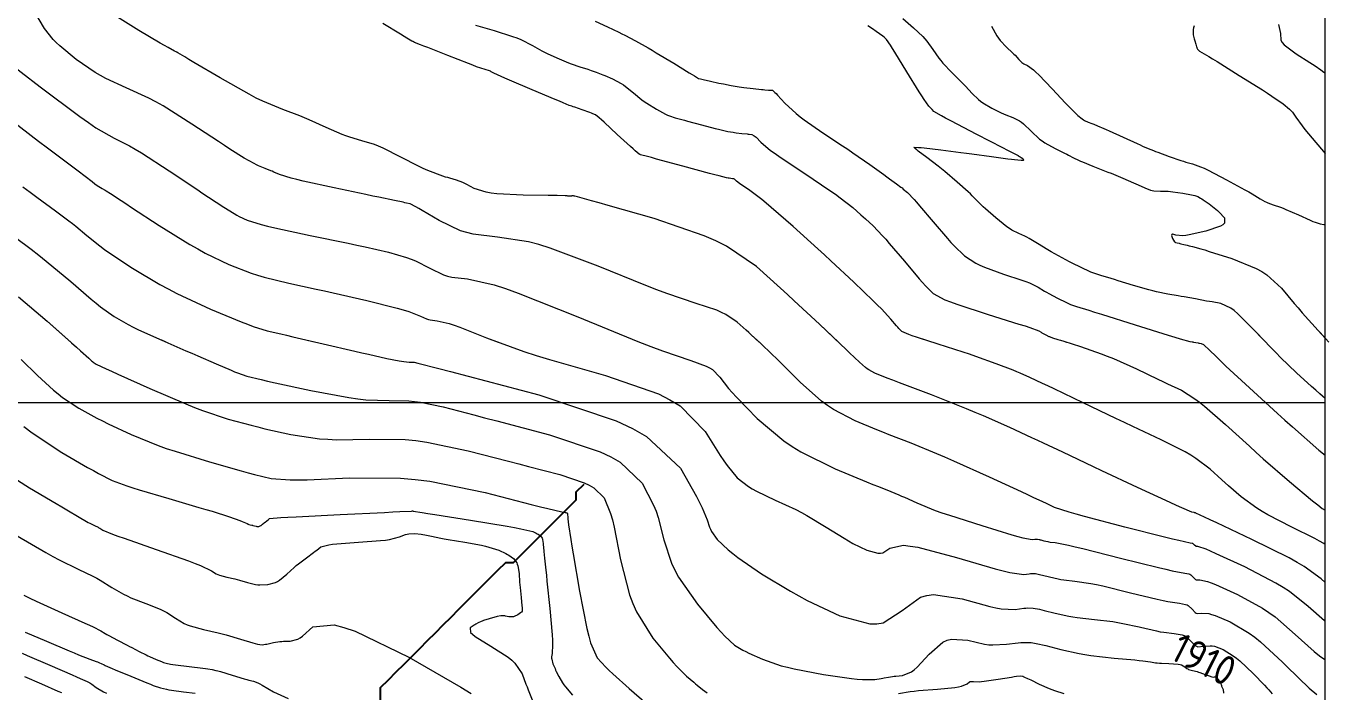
# Model space of a CAD drawing. Header units: millimetres. Extents: x 837475 to 838477, y 1189012 to 1191015.
# Drawn here: x 838310.6 to 838477, y 1189176.9 to 1189261.9 of the extents above; entities that cross this region are included whole.
import ezdxf

# ---------------------------------------------------------------- set-up
doc = ezdxf.new("R2010")
doc.units = ezdxf.units.MM
doc.header["$LTSCALE"] = 0.3
doc.layers.add('COORD', color=253, linetype='Continuous', lineweight=20)
doc.layers.add('DRENAJE', color=5, linetype='Continuous', lineweight=25)
doc.layers.add('COTAS 10', color=7, linetype='Continuous', lineweight=9, true_color=0x6e3e2d)
doc.layers.add('COTAS INT', color=7, linetype='Continuous', lineweight=5, true_color=0x9fa19f)
doc.styles.get("Standard").update_dxf_attribs({"font": 'isocp2.shx', "bigfont": '@extfont2.shx'})

msp = doc.modelspace()

# ---------------------------------------------------------------- linework, layer by layer
at = {"layer": 'COORD'}
msp.add_line((837476.51, 1189213.87), (838476.51, 1189213.87), dxfattribs=at)
msp.add_lwpolyline([(837476.51, 1189013.87), (838476.51, 1189013.87), (838476.51, 1191013.87), (837476.51, 1191013.87)], close=True, dxfattribs=at)
at = {"layer": 'COTAS 10'}
for points in [[(838476.51, 1189195.73), (838476.35, 1189195.85), (838475.81, 1189196.17), (838475.19, 1189196.51), (838472.28, 1189197.95), (838469.21, 1189199.52), (838468.48, 1189199.95), (838467.8, 1189200.36), (838465.79, 1189201.83), (838464.17, 1189203.25), (838463.74, 1189203.63), (838463.31, 1189204.01), (838461.83, 1189205.36), (838460, 1189206.74), (838459.35, 1189207.15), (838458.65, 1189207.56), (838455.59, 1189209.11), (838451.95, 1189210.82), (838450.88, 1189211.33), (838449.78, 1189211.85), (838445.59, 1189213.85), (838441.89, 1189215.62), (838441.1, 1189215.99), (838440.42, 1189216.31), (838438.81, 1189217.07), (838437.58, 1189217.6), (838437.14, 1189217.78), (838436.65, 1189217.98), (838434.51, 1189218.81), (838431.89, 1189219.76), (838431.1, 1189220.03), (838430.28, 1189220.31), (838427.09, 1189221.33), (838424.33, 1189222.21), (838423.78, 1189222.4), (838423.32, 1189222.56), (838422.44, 1189222.95), (838422.07, 1189223.33), (838421.92, 1189223.48), (838421.77, 1189223.67), (838421.05, 1189224.51), (838419.83, 1189225.84), (838419.35, 1189226.32), (838418.8, 1189226.86), (838416.33, 1189229.22), (838413.39, 1189231.95), (838412.55, 1189232.72), (838411.7, 1189233.49), (838408.56, 1189236.33), (838405.75, 1189238.78), (838405.12, 1189239.31), (838404.55, 1189239.78), (838403.02, 1189240.93), (838402.08, 1189241.56), (838401.88, 1189241.7), (838401.71, 1189241.82), (838401.33, 1189242.14), (838401.15, 1189242.32), (838401.11, 1189242.36), (838401.08, 1189242.39), (838400.99, 1189242.44), (838400.89, 1189242.45), (838400.85, 1189242.45), (838400.81, 1189242.45), (838400.61, 1189242.48), (838400.38, 1189242.5), (838400.32, 1189242.51), (838400.27, 1189242.52), (838400.07, 1189242.55), (838399.11, 1189242.8), (838398.56, 1189242.95), (838397.9, 1189243.12), (838394.49, 1189244.05), (838391.11, 1189244.96), (838390.46, 1189245.14), (838389.94, 1189245.28), (838389.08, 1189245.51), (838389.02, 1189245.53), (838389, 1189245.54), (838388.97, 1189245.55), (838388.88, 1189245.6), (838388.39, 1189246.02), (838388.12, 1189246.27), (838387.79, 1189246.57), (838386.1, 1189248.11), (838384.41, 1189249.66), (838384.08, 1189249.96), (838383.8, 1189250.2), (838383.3, 1189250.62), (838382.96, 1189250.75), (838382.8, 1189250.81), (838382.6, 1189250.88), (838381.63, 1189251.23), (838380.66, 1189251.57), (838380.46, 1189251.64), (838380.3, 1189251.7), (838379.97, 1189251.81), (838379.17, 1189252.14), (838378.71, 1189252.33), (838378.15, 1189252.57), (838375.25, 1189253.79), (838372.33, 1189255.04), (838371.75, 1189255.3), (838371.27, 1189255.51), (838370.35, 1189255.94), (838370.01, 1189256.11), (838369.89, 1189256.16), (838369.77, 1189256.2), (838369.23, 1189256.37), (838368.14, 1189256.75), (838367.66, 1189256.93), (838367.1, 1189257.14), (838364.45, 1189258.17), (838361.89, 1189259.18), (838361.38, 1189259.38), (838360.97, 1189259.55), (838360.22, 1189259.85), (838360.06, 1189259.93), (838360.02, 1189259.95), (838359.98, 1189259.96), (838359.86, 1189260.02), (838359.22, 1189260.4), (838358.86, 1189260.62), (838358.42, 1189260.89), (838356.15, 1189262.26)], [(838433.92, 1189261.94), (838434.59, 1189260.68), (838434.79, 1189260.38), (838435, 1189260.09), (838435.81, 1189259.22), (838436.57, 1189258.53), (838436.75, 1189258.36), (838436.91, 1189258.2), (838437.38, 1189257.68), (838437.78, 1189257.28), (838437.89, 1189257.19), (838438.02, 1189257.1), (838438.48, 1189256.88), (838439.26, 1189256.33), (838439.58, 1189256.04), (838439.95, 1189255.69), (838441.65, 1189253.94), (838443.36, 1189252.11), (838443.74, 1189251.72), (838444.07, 1189251.37), (838444.93, 1189250.53), (838445.48, 1189250.08), (838445.63, 1189249.98), (838445.77, 1189249.89), (838446.26, 1189249.66), (838446.72, 1189249.49), (838446.85, 1189249.44), (838446.98, 1189249.39), (838447.44, 1189249.21), (838448.23, 1189248.87), (838448.56, 1189248.73), (838448.94, 1189248.55), (838450.73, 1189247.73), (838452.5, 1189246.92), (838452.87, 1189246.75), (838453.19, 1189246.61), (838453.92, 1189246.29), (838454.58, 1189246.04), (838454.85, 1189245.94), (838455.16, 1189245.82), (838456.6, 1189245.29), (838458.08, 1189244.78), (838458.42, 1189244.67), (838458.73, 1189244.57), (838459.56, 1189244.36), (838460.61, 1189243.98), (838461.05, 1189243.78), (838461.56, 1189243.54), (838463.92, 1189242.31), (838466.27, 1189241.03), (838466.77, 1189240.75), (838467.2, 1189240.51), (838468.22, 1189239.89), (838468.83, 1189239.52), (838469.01, 1189239.44), (838469.19, 1189239.36), (838469.89, 1189239.12), (838470.82, 1189238.81), (838471.15, 1189238.68), (838471.51, 1189238.52), (838473.1, 1189237.82), (838474.62, 1189237.14), (838474.94, 1189237), (838475.22, 1189236.89), (838475.9, 1189236.68), (838476.33, 1189236.6), (838476.46, 1189236.56), (838476.51, 1189236.54)], [(838310.16, 1189241.42), (838311.11, 1189240.72), (838311.97, 1189240.08), (838314.35, 1189238.33), (838316.06, 1189237.06), (838316.5, 1189236.71), (838316.93, 1189236.38), (838318.33, 1189235.2), (838320.02, 1189233.86), (838320.62, 1189233.42), (838321.28, 1189232.95), (838324.16, 1189231.03), (838327.68, 1189228.94), (838328.74, 1189228.37), (838329.84, 1189227.81), (838334.16, 1189225.81), (838338.05, 1189224.19), (838338.88, 1189223.86), (838339.61, 1189223.58), (838341.37, 1189223.02), (838343.12, 1189222.63), (838343.84, 1189222.46), (838344.68, 1189222.27), (838348.54, 1189221.37), (838352.56, 1189220.43), (838353.48, 1189220.22), (838354.32, 1189220.03), (838356.68, 1189219.5), (838358.22, 1189219.2), (838358.55, 1189219.14), (838358.83, 1189219.1), (838359.5, 1189219.04), (838359.91, 1189219.03), (838360.03, 1189219.02), (838360.16, 1189219.01), (838360.63, 1189218.91), (838363.3, 1189218.21), (838364.81, 1189217.81), (838376.1, 1189214.84), (838385.94, 1189211.54), (838388.03, 1189210.55), (838389.85, 1189209.51), (838394.16, 1189205.47), (838396.21, 1189201.85), (838396.62, 1189201.09), (838396.96, 1189200.43), (838397.57, 1189198.88), (838397.86, 1189197.97), (838397.99, 1189197.7), (838398.15, 1189197.42), (838398.88, 1189196.38), (838400.28, 1189195.04), (838400.85, 1189194.59), (838401.5, 1189194.1), (838404.52, 1189192.01), (838408.21, 1189189.77), (838409.28, 1189189.18), (838410.37, 1189188.61), (838414.52, 1189186.64), (838418.35, 1189185.61), (838419.25, 1189185.62), (838420.08, 1189185.75), (838422.47, 1189187.33), (838424.83, 1189189.02), (838425.63, 1189189.24), (838426.49, 1189189.34), (838430.16, 1189188.8), (838433.67, 1189187.83), (838434.45, 1189187.66), (838435.14, 1189187.54), (838436.92, 1189187.46), (838438.01, 1189187.6), (838438.27, 1189187.63), (838438.52, 1189187.64), (838439.24, 1189187.62), (838440.03, 1189187.47), (838440.32, 1189187.41), (838440.63, 1189187.33), (838442.02, 1189186.97), (838443.76, 1189186.58), (838444.29, 1189186.49), (838444.85, 1189186.41), (838447.06, 1189186.16), (838449.4, 1189185.89), (838450.04, 1189185.78), (838450.67, 1189185.67), (838452.78, 1189185.21), (838452.93, 1189185.17), (838454.96, 1189184.7), (838455.44, 1189184.61), (838455.89, 1189184.53), (838457.24, 1189184.39), (838458.26, 1189184.21), (838458.5, 1189184.11), (838458.71, 1189183.99), (838459.35, 1189183.38), (838459.91, 1189182.83), (838460.08, 1189182.74), (838460.26, 1189182.69), (838460.98, 1189182.74), (838461.83, 1189182.82), (838462.09, 1189182.79), (838462.37, 1189182.74), (838463.47, 1189182.34), (838464.78, 1189181.53), (838465.19, 1189181.22), (838465.62, 1189180.87), (838467.31, 1189179.29), (838468.79, 1189177.77), (838469.08, 1189177.46), (838469.32, 1189177.2), (838469.75, 1189176.66)], [(838344.68, 1189222.27), (838347.59, 1189221.59)], [(838426.27, 1189221.59), (838424.33, 1189222.21)], [(838307.37, 1189205.3), (838311.02, 1189202.97), (838314.41, 1189200.98), (838315.15, 1189200.55), (838315.79, 1189200.17), (838317.38, 1189199.22), (838318.29, 1189198.69), (838318.51, 1189198.56), (838318.71, 1189198.46), (838319.31, 1189198.16), (838319.78, 1189197.94), (838319.9, 1189197.88), (838320.02, 1189197.81), (838320.38, 1189197.59), (838321.63, 1189197.07), (838322.3, 1189196.82), (838323.11, 1189196.53), (838327.21, 1189195.1), (838331.34, 1189193.64), (838332.17, 1189193.33), (838332.86, 1189193.05), (838334.25, 1189192.38), (838334.86, 1189192), (838335.07, 1189191.91), (838335.29, 1189191.82), (838336.23, 1189191.57), (838337.27, 1189191.34), (838337.56, 1189191.27), (838337.85, 1189191.19), (838338.88, 1189190.88), (838339.9, 1189190.64), (838340.18, 1189190.6), (838340.46, 1189190.58), (838341.46, 1189190.62), (838342.44, 1189190.9), (838342.71, 1189191.03), (838342.97, 1189191.19), (838343.9, 1189191.94), (838344.83, 1189192.82), (838345.1, 1189193.05), (838345.37, 1189193.28), (838346.39, 1189194.06), (838347.31, 1189194.73), (838347.52, 1189194.89), (838347.71, 1189195.03), (838348.25, 1189195.43), (838349.24, 1189195.71), (838349.72, 1189195.78), (838350.28, 1189195.84), (838353.04, 1189196.03), (838355.87, 1189196.24), (838356.48, 1189196.31), (838357.01, 1189196.38), (838358.29, 1189196.71), (838359.07, 1189197.01), (838359.28, 1189197.06), (838359.49, 1189197.1), (838360.26, 1189197.14), (838361.05, 1189197.07), (838361.28, 1189197.03), (838361.51, 1189196.99), (838362.38, 1189196.81), (838363.58, 1189196.56), (838364.01, 1189196.48), (838364.49, 1189196.39), (838366.62, 1189196.03), (838368.76, 1189195.64), (838369.25, 1189195.53), (838369.7, 1189195.42), (838370.97, 1189195), (838371.86, 1189194.59), (838372.07, 1189194.47), (838372.27, 1189194.36), (838372.85, 1189193.95), (838373.25, 1189193.42), (838373.33, 1189193.22), (838373.4, 1189193), (838373.55, 1189192.05), (838373.62, 1189190.92), (838373.65, 1189190.59), (838373.68, 1189190.25), (838373.81, 1189188.98), (838373.93, 1189187.92), (838373.95, 1189187.71), (838373.96, 1189187.54), (838373.96, 1189187.23), (838373.85, 1189187.12), (838373.79, 1189187.07), (838373.73, 1189187.02), (838373.38, 1189186.76), (838372.95, 1189186.54), (838372.83, 1189186.5), (838372.71, 1189186.49), (838372.27, 1189186.52), (838371.84, 1189186.61), (838371.72, 1189186.63), (838371.61, 1189186.63), (838371.23, 1189186.62), (838370.77, 1189186.54), (838370.62, 1189186.5), (838370.45, 1189186.45), (838369.72, 1189186.25), (838369.01, 1189186.02), (838368.85, 1189185.97), (838368.71, 1189185.91), (838368.34, 1189185.75), (838368.03, 1189185.57), (838367.92, 1189185.5), (838367.8, 1189185.43), (838367.3, 1189185.1), (838367.36, 1189184.51), (838367.6, 1189184.28), (838367.93, 1189184.01), (838369.94, 1189182.78), (838372.16, 1189181.36), (838372.62, 1189180.97), (838373.02, 1189180.59), (838373.94, 1189179.24), (838374.44, 1189177.92), (838374.58, 1189177.56), (838374.72, 1189177.2), (838375.23, 1189175.9)], [(838315.15, 1189176.79), (838314.7, 1189176.99), (838312.61, 1189177.9), (838310.41, 1189178.85)]]:
    msp.add_lwpolyline(points, dxfattribs=at)
at = {"layer": 'COTAS INT'}
for points in [[(838476.51, 1189185.95), (838476.43, 1189186.01), (838474.35, 1189187.81), (838471.98, 1189189.73), (838471.14, 1189190.27), (838470.23, 1189190.82), (838466.25, 1189192.88), (838462.6, 1189194.57), (838461.88, 1189194.88), (838461.3, 1189195.13), (838460.26, 1189195.49), (838460.07, 1189195.48), (838460.02, 1189195.49), (838459.98, 1189195.52), (838459.83, 1189195.66), (838459.66, 1189195.82), (838459.61, 1189195.85), (838459.55, 1189195.88), (838459.28, 1189195.93), (838457.82, 1189196.24), (838457.01, 1189196.44), (838456.01, 1189196.69), (838450.94, 1189197.97), (838445.76, 1189199.32), (838444.71, 1189199.61), (838443.82, 1189199.86), (838441.96, 1189200.47), (838441.25, 1189200.81), (838441.08, 1189200.89), (838440.93, 1189200.96), (838440.47, 1189201.17), (838439.2, 1189201.76), (838438.53, 1189202.08), (838437.72, 1189202.45), (838433.64, 1189204.33), (838429.07, 1189206.4), (838427.95, 1189206.88), (838426.9, 1189207.33), (838423.64, 1189208.66), (838420.81, 1189209.76), (838420.03, 1189210.07), (838419.25, 1189210.38), (838416.48, 1189211.51), (838413.72, 1189212.96), (838412.96, 1189213.48), (838412.2, 1189214.04), (838409.44, 1189216.48), (838406.99, 1189218.92), (838406.42, 1189219.48), (838405.9, 1189219.99), (838404.39, 1189221.43), (838403.21, 1189222.53), (838402.89, 1189222.83), (838402.57, 1189223.12), (838401.43, 1189224.15), (838399.95, 1189225.12), (838399.41, 1189225.38), (838398.81, 1189225.64), (838396.19, 1189226.53), (838392.45, 1189227.78), (838391.15, 1189228.26), (838389.74, 1189228.81), (838383.66, 1189231.28), (838377.54, 1189233.59), (838376.09, 1189234.04), (838374.75, 1189234.4), (838370.81, 1189235), (838367.7, 1189235.35), (838366.88, 1189235.56), (838366.08, 1189235.81), (838363.34, 1189237.11), (838361.18, 1189238.4), (838360.75, 1189238.66), (838360.38, 1189238.86), (838359.66, 1189239.23), (838359.18, 1189239.33), (838358.98, 1189239.38), (838358.74, 1189239.43), (838357.64, 1189239.66), (838355.66, 1189240.07), (838354.87, 1189240.23), (838353.98, 1189240.42), (838349.92, 1189241.27), (838345.97, 1189242.14), (838345.16, 1189242.33), (838344.46, 1189242.51), (838342.95, 1189242.98), (838342.24, 1189243.3), (838342.04, 1189243.39), (838341.84, 1189243.47), (838341.12, 1189243.73), (838340.28, 1189244.08), (838340, 1189244.22), (838339.7, 1189244.38), (838338.46, 1189245.07), (838336.6, 1189246.23), (838335.91, 1189246.68), (838335.15, 1189247.18), (838331.74, 1189249.43), (838328.09, 1189251.73), (838327.17, 1189252.25), (838326.28, 1189252.73), (838323.38, 1189254.06), (838320.79, 1189255.24), (838320.09, 1189255.62), (838319.4, 1189256.02), (838316.97, 1189257.68), (838314.91, 1189259.39), (838314.45, 1189259.82), (838314.04, 1189260.24), (838312.95, 1189261.62), (838311.72, 1189263.71)], [(838476.51, 1189190.91), (838476, 1189191.36), (838473.84, 1189192.94), (838472.95, 1189193.46), (838471.93, 1189194.03), (838467.17, 1189196.4), (838462.67, 1189198.51), (838461.81, 1189198.91), (838461.12, 1189199.23), (838460.01, 1189199.75), (838460, 1189199.74), (838460, 1189199.75), (838460, 1189199.75), (838459.99, 1189199.75), (838459.98, 1189199.76), (838459.98, 1189199.76), (838459.97, 1189199.77), (838459.96, 1189199.77), (838459.88, 1189199.79), (838459.83, 1189199.8), (838459.77, 1189199.81), (838459.49, 1189199.89), (838458.21, 1189200.42), (838457.53, 1189200.73), (838456.7, 1189201.1), (838452.55, 1189203.03), (838448, 1189205.16), (838446.93, 1189205.67), (838445.93, 1189206.13), (838443.03, 1189207.51), (838440.54, 1189208.69), (838439.81, 1189209.03), (838439.07, 1189209.38), (838436.22, 1189210.7), (838432.89, 1189212.17), (838431.83, 1189212.6), (838430.72, 1189213.06), (838426.22, 1189214.83), (838422.15, 1189216.39), (838421.31, 1189216.72), (838420.59, 1189217), (838419.01, 1189217.62), (838418.24, 1189218.03), (838418.03, 1189218.17), (838417.81, 1189218.33), (838417.04, 1189219.01), (838415.78, 1189220.23), (838415.26, 1189220.72), (838414.67, 1189221.28), (838411.91, 1189223.88), (838408.7, 1189226.86), (838407.83, 1189227.66), (838406.96, 1189228.45), (838403.88, 1189231.24), (838400.03, 1189233.83), (838398.67, 1189234.5), (838397.19, 1189235.16), (838390.81, 1189237.35), (838384.93, 1189239.04), (838383.77, 1189239.37), (838382.81, 1189239.64), (838381.03, 1189240.13), (838380.66, 1189240.21), (838380.58, 1189240.23), (838380.51, 1189240.24), (838380.38, 1189240.25), (838380.31, 1189240.24), (838380.29, 1189240.24), (838380.27, 1189240.23), (838380.2, 1189240.22), (838380.11, 1189240.21), (838380.05, 1189240.21), (838379.93, 1189240.22), (838379.78, 1189240.23), (838379.72, 1189240.24), (838379.67, 1189240.24), (838379.43, 1189240.26), (838378.44, 1189240.29), (838377.92, 1189240.3), (838377.28, 1189240.31), (838374.08, 1189240.36), (838370.73, 1189240.52), (838370.01, 1189240.61), (838369.37, 1189240.71), (838367.82, 1189241.2), (838366.88, 1189241.72), (838366.64, 1189241.84), (838366.39, 1189241.95), (838365.57, 1189242.24), (838364.72, 1189242.5), (838364.46, 1189242.58), (838364.18, 1189242.66), (838363.12, 1189243.01), (838361.71, 1189243.58), (838361.23, 1189243.81), (838360.71, 1189244.06), (838358.47, 1189245.21), (838356.18, 1189246.35), (838355.62, 1189246.59), (838355.1, 1189246.8), (838353.48, 1189247.3), (838351.93, 1189247.74), (838351.45, 1189247.91), (838350.95, 1189248.11), (838348.93, 1189249), (838346.76, 1189249.98), (838346.15, 1189250.23), (838345.55, 1189250.47), (838343.38, 1189251.27), (838340.83, 1189252.34), (838339.99, 1189252.75), (838339.09, 1189253.22), (838335.36, 1189255.32), (838332.03, 1189257.3), (838331.39, 1189257.68), (838330.87, 1189257.99), (838329.98, 1189258.52), (838329.86, 1189258.59), (838329.82, 1189258.61), (838329.77, 1189258.63), (838329.56, 1189258.72), (838328.72, 1189259.18), (838328.27, 1189259.44), (838327.73, 1189259.75), (838325, 1189261.36), (838322.25, 1189263.06)], [(838383.27, 1189262.57), (838384.86, 1189261.82), (838386.28, 1189261.15), (838386.67, 1189260.96), (838387.05, 1189260.76), (838388.44, 1189260.03), (838390.03, 1189259.14), (838390.54, 1189258.84), (838391.08, 1189258.52), (838393.31, 1189257.18), (838395.28, 1189255.98), (838395.66, 1189255.75), (838395.97, 1189255.56), (838396.49, 1189255.25), (838396.75, 1189255.18), (838396.9, 1189255.14), (838397.08, 1189255.1), (838397.99, 1189254.89), (838399.09, 1189254.66), (838399.38, 1189254.6), (838399.66, 1189254.54), (838400.65, 1189254.34), (838401.66, 1189254.18), (838401.96, 1189254.13), (838402.27, 1189254.09), (838403.45, 1189253.96), (838404.51, 1189253.85), (838404.73, 1189253.83), (838404.93, 1189253.81), (838405.41, 1189253.77), (838405.66, 1189253.75), (838405.72, 1189253.75), (838405.77, 1189253.74), (838405.91, 1189253.73), (838406.22, 1189253.47), (838406.38, 1189253.32), (838406.57, 1189253.12), (838407.51, 1189252.11), (838408.95, 1189250.77), (838409.45, 1189250.36), (838409.99, 1189249.95), (838412.34, 1189248.32), (838414.87, 1189246.66), (838415.53, 1189246.21), (838416.18, 1189245.77), (838418.37, 1189244.25), (838420.15, 1189242.97), (838420.54, 1189242.69), (838420.88, 1189242.44), (838421.75, 1189241.81), (838422.32, 1189241.38), (838422.47, 1189241.26), (838422.63, 1189241.13), (838423.18, 1189240.67), (838424.01, 1189239.8), (838424.34, 1189239.43), (838424.71, 1189239), (838426.43, 1189236.96), (838428.27, 1189234.81), (838428.71, 1189234.32), (838429.14, 1189233.87), (838430.45, 1189232.61), (838431.91, 1189231.65), (838432.42, 1189231.4), (838432.99, 1189231.15), (838435.43, 1189230.27), (838437.79, 1189229.5), (838438.3, 1189229.31), (838438.75, 1189229.13), (838439.86, 1189228.59), (838440.67, 1189228.09), (838440.93, 1189227.94), (838441.21, 1189227.79), (838442.34, 1189227.18), (838443.46, 1189226.62), (838443.73, 1189226.5), (838443.98, 1189226.39), (838444.77, 1189226.11), (838446.32, 1189225.64), (838447.07, 1189225.41), (838447.94, 1189225.14), (838452.25, 1189223.79), (838456.48, 1189222.48), (838457.31, 1189222.22), (838457.99, 1189222.01), (838459.23, 1189221.66), (838459.51, 1189221.61), (838459.6, 1189221.6), (838459.68, 1189221.59), (838459.99, 1189221.53), (838460.3, 1189221.47), (838460.38, 1189221.46), (838460.45, 1189221.45), (838460.69, 1189221.41), (838460.96, 1189221.28), (838461.06, 1189221.21), (838461.16, 1189221.12), (838461.6, 1189220.68), (838462.71, 1189219.6), (838463.23, 1189219.1), (838463.84, 1189218.52), (838466.85, 1189215.73), (838470.41, 1189212.48), (838471.38, 1189211.61), (838472.33, 1189210.75), (838475.73, 1189207.78), (838476.51, 1189207.13)], [(838422.58, 1189262.92), (838423.94, 1189261.72), (838425.11, 1189260.61), (838425.39, 1189260.3), (838425.64, 1189260), (838426.41, 1189258.94), (838427.17, 1189257.85), (838427.42, 1189257.53), (838427.7, 1189257.21), (838428.85, 1189255.99), (838430.02, 1189254.81), (838430.31, 1189254.52), (838430.58, 1189254.24), (838431.41, 1189253.33), (838432.24, 1189252.54), (838432.51, 1189252.34), (838432.79, 1189252.14), (838433.96, 1189251.45), (838435.14, 1189250.87), (838435.43, 1189250.74), (838435.72, 1189250.61), (838436.63, 1189250.26), (838437.49, 1189249.83), (838437.74, 1189249.65), (838438, 1189249.45), (838438.96, 1189248.52), (838440.04, 1189247.51), (838440.37, 1189247.27), (838440.71, 1189247.03), (838442.02, 1189246.29), (838443.23, 1189245.72), (838443.5, 1189245.58), (838443.74, 1189245.47), (838444.36, 1189245.13), (838445.01, 1189244.81), (838445.26, 1189244.7), (838445.54, 1189244.58), (838446.83, 1189244.06), (838448.34, 1189243.47), (838448.75, 1189243.3), (838449.17, 1189243.14), (838450.68, 1189242.52), (838452.04, 1189241.94), (838452.35, 1189241.8), (838452.65, 1189241.67), (838453.49, 1189241.27), (838454.21, 1189241), (838454.43, 1189240.95), (838454.65, 1189240.91), (838455.49, 1189240.86), (838456.47, 1189240.84), (838456.77, 1189240.81), (838457.08, 1189240.78), (838458.33, 1189240.6), (838459.43, 1189240.39), (838459.66, 1189240.34), (838459.86, 1189240.29), (838460.27, 1189240.16), (838460.61, 1189239.95), (838460.75, 1189239.86), (838460.92, 1189239.75), (838461.69, 1189239.22), (838462.55, 1189238.56), (838462.77, 1189238.38), (838462.97, 1189238.18), (838463.65, 1189237.47), (838463.66, 1189236.75), (838463.44, 1189236.56), (838463.14, 1189236.38), (838461.26, 1189235.73), (838459.16, 1189235.27), (838458.72, 1189235.2), (838458.33, 1189235.16), (838457.45, 1189235.22), (838457.06, 1189235.35), (838457, 1189235.35), (838456.94, 1189235.34), (838456.89, 1189235.19), (838456.97, 1189234.95), (838456.99, 1189234.88), (838457.02, 1189234.82), (838457.14, 1189234.59), (838457.29, 1189234.4), (838457.34, 1189234.36), (838457.39, 1189234.32), (838457.61, 1189234.25), (838457.89, 1189234.2), (838457.97, 1189234.18), (838458.07, 1189234.15), (838458.46, 1189234.05), (838458.88, 1189233.95), (838459, 1189233.92), (838459.13, 1189233.89), (838459.57, 1189233.8), (838460.62, 1189233.5), (838461.13, 1189233.35), (838461.72, 1189233.17), (838464.61, 1189232.24), (838467.71, 1189230.98), (838468.43, 1189230.58), (838469.08, 1189230.16), (838470.95, 1189228.46), (838472.56, 1189226.51), (838473.06, 1189225.94), (838473.58, 1189225.34), (838475.64, 1189223.06), (838476.51, 1189222.11)], [(838470.56, 1189262.12), (838470.81, 1189260.99), (838470.84, 1189260.12), (838471.03, 1189259.84), (838471.28, 1189259.55), (838472.83, 1189258.39), (838474.55, 1189257.3), (838474.92, 1189257.07), (838475.23, 1189256.87), (838475.98, 1189256.36), (838476.35, 1189256.05), (838476.43, 1189255.96)], [(838367.97, 1189262.06), (838370.36, 1189261.35), (838372.71, 1189260.62), (838373.26, 1189260.42), (838373.77, 1189260.21), (838375.26, 1189259.47), (838376.47, 1189258.78), (838376.8, 1189258.6), (838377.14, 1189258.43), (838378.37, 1189257.86), (838379.57, 1189257.38), (838379.89, 1189257.25), (838380.21, 1189257.13), (838381.33, 1189256.74), (838382.32, 1189256.42), (838382.55, 1189256.34), (838382.77, 1189256.27), (838383.4, 1189256.05), (838384.04, 1189255.81), (838384.26, 1189255.72), (838384.49, 1189255.62), (838385.5, 1189255.18), (838386.59, 1189254.61), (838386.88, 1189254.42), (838387.17, 1189254.22), (838388.18, 1189253.39), (838389.22, 1189252.52), (838389.54, 1189252.29), (838389.86, 1189252.07), (838391.1, 1189251.31), (838392.25, 1189250.7), (838392.52, 1189250.57), (838392.77, 1189250.46), (838393.49, 1189250.22), (838394.35, 1189250), (838394.69, 1189249.92), (838395.07, 1189249.81), (838396.84, 1189249.34), (838398.61, 1189248.87), (838399.01, 1189248.77), (838399.35, 1189248.68), (838400.24, 1189248.48), (838400.89, 1189248.37), (838401.08, 1189248.35), (838401.27, 1189248.32), (838402.02, 1189248.23), (838402.68, 1189248.16), (838402.83, 1189248.15), (838402.96, 1189248.13), (838403.28, 1189248.1), (838403.59, 1189247.94), (838403.7, 1189247.84), (838403.83, 1189247.73), (838404.42, 1189247.13), (838405.69, 1189246.06), (838406.26, 1189245.65), (838406.91, 1189245.19), (838410.05, 1189243.09), (838413.26, 1189240.96), (838413.97, 1189240.47), (838414.59, 1189240.02), (838416.19, 1189238.78), (838417.23, 1189237.83), (838417.52, 1189237.57), (838417.8, 1189237.32), (838418.78, 1189236.41), (838419.97, 1189235.17), (838420.39, 1189234.71), (838420.84, 1189234.19), (838422.77, 1189231.91), (838424.66, 1189229.67), (838425.08, 1189229.2), (838425.45, 1189228.78), (838426.45, 1189227.78), (838427.95, 1189227), (838428.66, 1189226.73), (838429.48, 1189226.42), (838433.49, 1189225.11), (838437.41, 1189223.89), (838438.18, 1189223.64), (838438.81, 1189223.43), (838439.95, 1189223.01), (838440.23, 1189222.84), (838440.33, 1189222.78), (838440.42, 1189222.73), (838440.82, 1189222.52), (838441.21, 1189222.32), (838441.31, 1189222.28), (838441.4, 1189222.24), (838441.67, 1189222.14), (838442.36, 1189221.93), (838442.72, 1189221.82), (838443.14, 1189221.69), (838445.26, 1189221.03), (838447.92, 1189220.1), (838448.69, 1189219.79), (838449.47, 1189219.47), (838452.42, 1189218.15), (838455.14, 1189216.84), (838455.79, 1189216.54), (838456.38, 1189216.25), (838458.15, 1189215.43), (838459.89, 1189214.34), (838460.48, 1189213.9), (838461.12, 1189213.4), (838463.78, 1189211.06), (838466.84, 1189208.28), (838467.71, 1189207.49), (838468.61, 1189206.7), (838471.95, 1189203.78), (838474.92, 1189201.3), (838475.57, 1189200.79), (838476.15, 1189200.35), (838476.51, 1189200.12)], [(838476.51, 1189214.38), (838475.83, 1189214.98), (838475.31, 1189215.44), (838474.79, 1189215.91), (838472.85, 1189217.68), (838470.82, 1189219.63), (838470.24, 1189220.21), (838469.65, 1189220.82), (838467.42, 1189223.17), (838465.38, 1189225.2), (838464.9, 1189225.6), (838464.46, 1189225.93), (838463.2, 1189226.53), (838462.08, 1189226.71), (838461.74, 1189226.76), (838461.38, 1189226.83), (838459.97, 1189227.09), (838458.51, 1189227.35), (838458.12, 1189227.42), (838457.74, 1189227.49), (838456.42, 1189227.71), (838454.96, 1189228), (838454.5, 1189228.11), (838454.01, 1189228.24), (838452.03, 1189228.82), (838450.08, 1189229.42), (838449.61, 1189229.57), (838449.18, 1189229.7), (838447.86, 1189230.08), (838446.57, 1189230.53), (838446.15, 1189230.71), (838445.7, 1189230.92), (838443.85, 1189231.83), (838441.99, 1189232.84), (838441.54, 1189233.1), (838441.11, 1189233.35), (838439.77, 1189234.17), (838438.69, 1189234.83), (838438.42, 1189234.98), (838438.17, 1189235.1), (838437.37, 1189235.43), (838436.49, 1189235.87), (838436.19, 1189236.07), (838435.86, 1189236.31), (838434.45, 1189237.44), (838433.12, 1189238.61), (838432.84, 1189238.86), (838432.59, 1189239.09), (838432.03, 1189239.67), (838431.45, 1189240.26), (838431.2, 1189240.5), (838430.91, 1189240.76), (838429.53, 1189242), (838427.94, 1189243.35), (838427.51, 1189243.7), (838427.1, 1189244.04), (838425.66, 1189245.15), (838424.55, 1189245.98), (838424.35, 1189246.14), (838424.19, 1189246.27), (838423.98, 1189246.49), (838424.56, 1189246.45), (838424.9, 1189246.41), (838425.31, 1189246.37), (838427.41, 1189246.12), (838429.99, 1189245.8), (838430.69, 1189245.71), (838431.4, 1189245.61), (838433.91, 1189245.27), (838436, 1189244.99), (838436.44, 1189244.94), (838436.82, 1189244.89), (838437.68, 1189244.81), (838438, 1189244.82), (838438.04, 1189244.84), (838438.05, 1189244.86), (838437.92, 1189244.99), (838437.69, 1189245.13), (838437.64, 1189245.15), (838437.6, 1189245.18), (838437.51, 1189245.23), (838437.46, 1189245.25), (838437.45, 1189245.26), (838437.44, 1189245.27), (838437.41, 1189245.3), (838437.37, 1189245.33), (838437.36, 1189245.34), (838437.36, 1189245.35), (838437.33, 1189245.36), (838436.5, 1189245.78), (838435.98, 1189246.05), (838435.35, 1189246.37), (838432.04, 1189248.08), (838428.69, 1189249.82), (838428.04, 1189250.17), (838427.5, 1189250.47), (838426.55, 1189251.04), (838426.34, 1189251.27), (838426.27, 1189251.34), (838426.2, 1189251.42), (838425.91, 1189251.71), (838425.28, 1189252.57), (838425, 1189253.01), (838424.67, 1189253.52), (838423.1, 1189256.08), (838421.56, 1189258.6), (838421.26, 1189259.09), (838421, 1189259.5), (838420.5, 1189260.22), (838420.33, 1189260.37), (838420.28, 1189260.41), (838420.22, 1189260.46), (838420.03, 1189260.64), (838419.17, 1189261.25), (838418.7, 1189261.57), (838418.12, 1189261.96)], [(838459.77, 1189261.95), (838459.69, 1189261.71), (838459.64, 1189261.49), (838459.65, 1189260.82), (838459.8, 1189260.3), (838459.84, 1189260.17), (838459.87, 1189260.04), (838459.98, 1189259.63), (838460.08, 1189259.3), (838460.11, 1189259.23), (838460.13, 1189259.16), (838460.23, 1189258.97), (838460.37, 1189258.81), (838460.43, 1189258.77), (838460.48, 1189258.73), (838460.75, 1189258.58), (838461.67, 1189258.04), (838462.14, 1189257.75), (838462.71, 1189257.4), (838465.55, 1189255.64), (838468.5, 1189253.78), (838469.15, 1189253.36), (838469.72, 1189252.99), (838471.16, 1189252), (838471.98, 1189251.31), (838472.16, 1189251.13), (838472.33, 1189250.94), (838472.77, 1189250.3), (838473.56, 1189249.19), (838473.94, 1189248.72), (838474.39, 1189248.17), (838476.51, 1189245.67)], [(838307.54, 1189257.93), (838312.39, 1189254.17), (838317.46, 1189250.38), (838318.56, 1189249.61), (838319.51, 1189248.96), (838321.83, 1189247.63), (838323.78, 1189246.65), (838324.51, 1189246.23), (838325.31, 1189245.75), (838328.85, 1189243.46), (838332.39, 1189241.1), (838333.18, 1189240.57), (838333.9, 1189240.09), (838335.83, 1189238.82), (838337.16, 1189238), (838337.49, 1189237.81), (838337.8, 1189237.64), (838338.82, 1189237.14), (838340.62, 1189236.6), (838341.43, 1189236.4), (838342.37, 1189236.18), (838346.89, 1189235.21), (838351.71, 1189234.2), (838352.84, 1189233.96), (838353.88, 1189233.73), (838356.89, 1189233.05), (838359.18, 1189232.39), (838359.76, 1189232.18), (838360.32, 1189231.95), (838362.15, 1189231.01), (838363.91, 1189230.17), (838364.43, 1189230.01), (838364.95, 1189229.88), (838366.96, 1189229.65), (838370.39, 1189228.89), (838371.81, 1189228.42), (838373.45, 1189227.84), (838381.07, 1189224.81), (838388.74, 1189221.66), (838390.4, 1189221.01), (838391.86, 1189220.45), (838395.48, 1189219.22), (838397.47, 1189218.53), (838397.9, 1189218.31), (838398.28, 1189218.07), (838399.22, 1189217.12), (838400.32, 1189215.68), (838400.79, 1189215.14), (838401.34, 1189214.54), (838403.95, 1189211.85), (838407.37, 1189208.98), (838408.42, 1189208.26), (838409.53, 1189207.58), (838413.95, 1189205.4), (838417.92, 1189203.76), (838418.75, 1189203.42), (838419.46, 1189203.13), (838421.05, 1189202.5), (838422.06, 1189202.08), (838422.4, 1189201.93), (838422.78, 1189201.77), (838424.37, 1189201.05), (838426.72, 1189200.1), (838427.57, 1189199.8), (838428.52, 1189199.47), (838432.65, 1189198.15), (838436.5, 1189196.99), (838437.27, 1189196.77), (838437.9, 1189196.6), (838439.11, 1189196.37), (838439.43, 1189196.41), (838439.5, 1189196.42), (838439.57, 1189196.42), (838439.78, 1189196.42), (838440.01, 1189196.37), (838440.09, 1189196.35), (838440.18, 1189196.33), (838440.59, 1189196.23), (838441.09, 1189196.12), (838441.24, 1189196.09), (838441.41, 1189196.06), (838442.04, 1189195.99), (838443.74, 1189195.65), (838444.57, 1189195.46), (838445.55, 1189195.22), (838450.39, 1189194.01), (838455.21, 1189192.81), (838456.18, 1189192.58), (838456.99, 1189192.39), (838458.6, 1189192.08), (838459.12, 1189191.99), (838459.24, 1189191.94), (838459.35, 1189191.88), (838459.67, 1189191.57), (838459.95, 1189191.29), (838460.04, 1189191.24), (838460.13, 1189191.22), (838460.5, 1189191.24), (838461.47, 1189191.03), (838461.95, 1189190.85), (838462.52, 1189190.62), (838465.32, 1189189.37), (838468.52, 1189187.62), (838469.33, 1189187.08), (838470.12, 1189186.51), (838472.7, 1189184.27), (838475.12, 1189182.07), (838475.8, 1189181.54), (838476.49, 1189181.05), (838476.51, 1189181.03)], [(838307.22, 1189251.01), (838312.19, 1189247.25), (838313.33, 1189246.39), (838314.36, 1189245.61), (838317.22, 1189243.43), (838319.01, 1189242.07), (838319.38, 1189241.81), (838319.68, 1189241.59), (838320.29, 1189241.19), (838320.59, 1189241.04), (838320.7, 1189240.97), (838320.83, 1189240.9), (838321.38, 1189240.54), (838322.72, 1189239.66), (838323.34, 1189239.26), (838324.06, 1189238.78), (838327.59, 1189236.49), (838331.52, 1189234.05), (838332.51, 1189233.48), (838333.45, 1189232.96), (838336.49, 1189231.48), (838339.33, 1189230.39), (838340.16, 1189230.13), (838340.99, 1189229.88), (838344.13, 1189229.11), (838347.63, 1189228.36), (838348.7, 1189228.13), (838349.8, 1189227.88), (838354.13, 1189226.88), (838357.97, 1189225.92), (838358.77, 1189225.69), (838359.46, 1189225.49), (838360.96, 1189224.91), (838361.74, 1189224.54), (838361.97, 1189224.47), (838362.21, 1189224.41), (838363.1, 1189224.3), (838364.63, 1189223.97), (838365.27, 1189223.76), (838366, 1189223.5), (838369.4, 1189222.14), (838374.16, 1189220.39), (838375.75, 1189219.87), (838377.46, 1189219.35), (838384.6, 1189217.34), (838391.36, 1189214.98), (838392.83, 1189214.23), (838394.13, 1189213.43), (838397.34, 1189210.18), (838399.23, 1189207.12), (838399.69, 1189206.44), (838400.12, 1189205.84), (838401.42, 1189204.25), (838402.84, 1189203.14), (838403.34, 1189202.83), (838403.89, 1189202.53), (838406.27, 1189201.42), (838408.9, 1189200.21), (838409.62, 1189199.84), (838410.32, 1189199.46), (838412.8, 1189197.96), (838415.07, 1189196.53), (838415.65, 1189196.2), (838416.19, 1189195.89), (838417.96, 1189195.02), (838419.39, 1189194.63), (838419.72, 1189194.63), (838420.03, 1189194.69), (838420.92, 1189195.27), (838422.67, 1189195.64), (838423.51, 1189195.55), (838424.51, 1189195.38), (838429.43, 1189194.08), (838434.36, 1189192.64), (838435.37, 1189192.37), (838436.22, 1189192.17), (838438.01, 1189191.91), (838438.72, 1189192.01), (838438.89, 1189192.02), (838439.04, 1189192.03), (838439.51, 1189192.02), (838440.02, 1189191.92), (838440.2, 1189191.88), (838440.41, 1189191.83), (838441.3, 1189191.6), (838442.42, 1189191.35), (838442.77, 1189191.29), (838443.13, 1189191.24), (838444.55, 1189191.08), (838446.57, 1189190.77), (838447.3, 1189190.62), (838448.11, 1189190.45), (838451.66, 1189189.59), (838455.08, 1189188.76), (838455.81, 1189188.59), (838456.44, 1189188.46), (838457.92, 1189188.24), (838458.69, 1189188.1), (838458.87, 1189188.03), (838459.03, 1189187.94), (838459.51, 1189187.48), (838459.93, 1189187.06), (838460.06, 1189186.99), (838460.2, 1189186.95), (838460.74, 1189186.99), (838461.65, 1189186.93), (838462.02, 1189186.82), (838462.45, 1189186.68), (838464.4, 1189185.85), (838466.81, 1189184.41), (838467.53, 1189183.89), (838468.26, 1189183.3), (838471.06, 1189180.72), (838473.52, 1189178.29), (838474.03, 1189177.81), (838474.47, 1189177.4), (838475.47, 1189176.61)], [(838307.41, 1189236.28), (838311.23, 1189233.44), (838312.21, 1189232.68), (838313.15, 1189231.93), (838316.29, 1189229.3), (838318.91, 1189227.06), (838319.53, 1189226.56), (838320.11, 1189226.1), (838321.83, 1189224.85), (838323.64, 1189223.82), (838324.27, 1189223.5), (838324.95, 1189223.17), (838327.92, 1189221.83), (838331.01, 1189220.49), (838331.78, 1189220.16), (838332.52, 1189219.83), (838334.88, 1189218.79), (838336.77, 1189217.98), (838337.21, 1189217.8), (838337.61, 1189217.64), (838338.79, 1189217.23), (838340.62, 1189216.79), (838341.44, 1189216.6), (838342.39, 1189216.39), (838346.96, 1189215.41), (838351.81, 1189214.5), (838352.95, 1189214.34), (838353.98, 1189214.22), (838356.96, 1189214.12), (838359.46, 1189214.09), (838360.2, 1189214.01), (838360.96, 1189213.91), (838363.84, 1189213.31), (838367.76, 1189212.29), (838369.16, 1189211.92), (838370.71, 1189211.52), (838377.44, 1189209.75), (838383.9, 1189207.58), (838385.28, 1189206.93), (838386.47, 1189206.25), (838389.3, 1189203.59), (838390.73, 1189200.77), (838391.05, 1189199.98), (838391.33, 1189199.2), (838392.05, 1189196.34), (838393.01, 1189193.34), (838393.44, 1189192.46), (838393.94, 1189191.56), (838396.34, 1189188.14), (838398.81, 1189185.16), (838399.36, 1189184.55), (838399.84, 1189184.02), (838401.08, 1189182.88), (838402.14, 1189182.26), (838402.51, 1189182.07), (838402.92, 1189181.87), (838404.64, 1189181.08), (838407.02, 1189180.27), (838407.83, 1189180.06), (838408.71, 1189179.85), (838412.46, 1189179.15), (838416, 1189178.64), (838416.76, 1189178.55), (838417.41, 1189178.5), (838418.98, 1189178.49), (838419.82, 1189178.63), (838420.01, 1189178.67), (838420.19, 1189178.7), (838420.73, 1189178.81), (838421.27, 1189178.9), (838421.46, 1189178.92), (838421.66, 1189178.94), (838422.54, 1189179.01), (838423.66, 1189179.47), (838424.01, 1189179.74), (838424.39, 1189180.07), (838425.92, 1189181.75), (838427.69, 1189183.28), (838428.22, 1189183.51), (838428.77, 1189183.67), (838430.88, 1189183.52), (838432.99, 1189183.02), (838433.54, 1189182.95), (838434.06, 1189182.91), (838435.82, 1189183), (838437.31, 1189183.2), (838437.66, 1189183.23), (838437.99, 1189183.25), (838438.96, 1189183.22), (838440.04, 1189183.02), (838440.43, 1189182.93), (838440.86, 1189182.83), (838442.74, 1189182.34), (838445.09, 1189181.82), (838445.82, 1189181.7), (838446.57, 1189181.58), (838449.57, 1189181.25), (838452.22, 1189181), (838452.77, 1189180.95), (838453.23, 1189180.89), (838454.21, 1189180.75), (838454.83, 1189180.65), (838455.07, 1189180.63), (838455.34, 1189180.61), (838455.6, 1189180.6), (838456.57, 1189180.55), (838457.74, 1189180.45), (838457.98, 1189180.41), (838458.18, 1189180.36), (838458.61, 1189180.14), (838458.86, 1189179.91), (838458.96, 1189179.85), (838459.07, 1189179.8), (838459.57, 1189179.66), (838460.17, 1189179.51), (838460.34, 1189179.46), (838460.52, 1189179.4), (838461.21, 1189179.14), (838461.81, 1189178.92), (838461.93, 1189178.88), (838462.04, 1189178.85), (838462.28, 1189178.82), (838462.4, 1189178.85), (838462.43, 1189178.85), (838462.46, 1189178.85), (838462.55, 1189178.82), (838462.64, 1189178.77), (838462.67, 1189178.75), (838462.7, 1189178.72), (838462.82, 1189178.61), (838462.94, 1189178.45), (838462.98, 1189178.39), (838463.01, 1189178.33), (838463.13, 1189178.07), (838463.26, 1189177.76), (838463.29, 1189177.67), (838463.33, 1189177.57), (838463.47, 1189177.21), (838463.55, 1189176.74)], [(838309.61, 1189227.37), (838313.3, 1189224.24), (838316.41, 1189221.5), (838317.03, 1189220.94), (838317.55, 1189220.48), (838318.59, 1189219.53), (838318.96, 1189219.19), (838319.06, 1189219.11), (838319.16, 1189219.03), (838319.53, 1189218.78), (838320.81, 1189218.17), (838321.48, 1189217.86), (838322.3, 1189217.49), (838326.39, 1189215.65), (838330.98, 1189213.69), (838332.09, 1189213.25), (838333.14, 1189212.85), (838336.4, 1189211.76), (838339.34, 1189210.96), (838340.2, 1189210.75), (838341.08, 1189210.53), (838344.42, 1189209.78), (838348.06, 1189209.25), (838349.13, 1189209.17), (838350.23, 1189209.12), (838354.42, 1189209.2), (838359.02, 1189209.14), (838360.37, 1189209), (838361.76, 1189208.82), (838367.06, 1189207.72), (838372.22, 1189206.37), (838373.52, 1189206.04), (838374.76, 1189205.71), (838378.78, 1189204.66), (838381.86, 1189203.62), (838382.52, 1189203.31), (838383.09, 1189202.99), (838384.44, 1189201.72), (838385.24, 1189199.69), (838385.47, 1189198.88), (838385.7, 1189197.97), (838386.53, 1189193.8), (838387.67, 1189189.31), (838388.09, 1189188.2), (838388.57, 1189187.14), (838390.66, 1189183.8), (838392.77, 1189181.24), (838393.26, 1189180.68), (838393.71, 1189180.18), (838394.96, 1189178.92), (838395.87, 1189178.15), (838396.09, 1189177.96), (838396.31, 1189177.78), (838397, 1189177.23), (838397.59, 1189176.81)], [(838313.3, 1189224.24), (838316.3, 1189221.59)], [(838414.34, 1189221.59), (838411.91, 1189223.88)], [(838369.4, 1189222.14), (838370.9, 1189221.59)], [(838404.23, 1189221.59), (838403.21, 1189222.53)], [(838468.92, 1189221.59), (838467.42, 1189223.17)], [(838475.64, 1189223.06), (838477, 1189221.59)], [(838328.47, 1189221.59), (838327.92, 1189221.83)], [(838388.74, 1189221.66), (838388.92, 1189221.59)], [(838443.14, 1189221.69), (838443.47, 1189221.59)], [(838459.6, 1189221.6), (838459.66, 1189221.59)], [(838309.97, 1189219.35), (838312.03, 1189217.34), (838314.11, 1189215.43), (838314.69, 1189214.96), (838315.26, 1189214.52), (838317.34, 1189213.13), (838319.63, 1189211.88), (838320.34, 1189211.52), (838321.07, 1189211.15), (838324, 1189209.79), (838327.44, 1189208.4), (838328.5, 1189208.02), (838329.61, 1189207.64), (838334, 1189206.28), (838338.07, 1189205.14), (838338.97, 1189204.89), (838339.78, 1189204.68), (838341.88, 1189204.16), (838344.31, 1189203.99), (838345.32, 1189203.99), (838346.48, 1189204.01), (838351.88, 1189204.27), (838358.41, 1189204.23), (838360.27, 1189204.06), (838362.17, 1189203.82), (838369.22, 1189202.39), (838375.11, 1189200.87), (838376.28, 1189200.57), (838377.24, 1189200.33), (838379.01, 1189199.91), (838379.38, 1189199.85), (838379.45, 1189199.83), (838379.51, 1189199.82), (838379.63, 1189199.8), (838379.67, 1189199.78), (838379.68, 1189199.77), (838379.69, 1189199.77), (838379.71, 1189199.75), (838379.72, 1189199.73), (838379.73, 1189199.72), (838379.73, 1189199.72), (838379.74, 1189199.68), (838379.74, 1189199.63), (838379.74, 1189199.61), (838379.74, 1189199.59), (838379.75, 1189199.53), (838379.78, 1189199.29), (838379.79, 1189199.17), (838379.8, 1189199.01), (838379.88, 1189198.25), (838380.15, 1189196.39), (838380.29, 1189195.55), (838380.45, 1189194.56), (838381.26, 1189189.79), (838382.21, 1189185.02), (838382.46, 1189184.02), (838382.7, 1189183.17), (838383.53, 1189181.26), (838384.64, 1189180.06), (838385.05, 1189179.65), (838385.52, 1189179.21), (838387.61, 1189177.35), (838389.83, 1189175.45)], [(838310.31, 1189210.82), (838311.36, 1189210.01), (838315.16, 1189207.48), (838318.45, 1189205.58), (838319.19, 1189205.17), (838319.85, 1189204.81), (838321.6, 1189203.93), (838323.47, 1189203.23), (838324.21, 1189202.99), (838325.04, 1189202.73), (838328.81, 1189201.6), (838332.66, 1189200.48), (838333.54, 1189200.22), (838334.34, 1189199.98), (838336.55, 1189199.27), (838337.91, 1189198.79), (838338.18, 1189198.69), (838338.4, 1189198.61), (838338.81, 1189198.43), (838338.94, 1189198.35), (838338.98, 1189198.33), (838339.03, 1189198.31), (838339.22, 1189198.26), (838339.44, 1189198.21), (838339.5, 1189198.2), (838339.56, 1189198.18), (838339.77, 1189198.12), (838339.98, 1189198.07), (838340.04, 1189198.06), (838340.09, 1189198.06), (838340.3, 1189198.06), (838340.5, 1189198.12), (838340.56, 1189198.15), (838340.61, 1189198.18), (838340.8, 1189198.34), (838341, 1189198.52), (838341.05, 1189198.57), (838341.11, 1189198.61), (838341.32, 1189198.77), (838341.51, 1189198.91), (838341.55, 1189198.95), (838341.59, 1189198.98), (838341.7, 1189199.06), (838343.14, 1189199.18), (838344.01, 1189199.23), (838345.09, 1189199.29), (838350.72, 1189199.57), (838356.35, 1189199.84), (838357.44, 1189199.9), (838358.33, 1189199.94), (838359.81, 1189200.01), (838359.94, 1189200.02), (838359.99, 1189200.02), (838360.05, 1189200.01), (838361.19, 1189199.83), (838361.9, 1189199.71), (838362.78, 1189199.57), (838367.37, 1189198.84), (838372.05, 1189198.07), (838372.99, 1189197.9), (838373.77, 1189197.75), (838375.3, 1189197.4), (838375.76, 1189197.18), (838375.87, 1189197.12), (838375.98, 1189197.06), (838376.28, 1189196.85), (838376.49, 1189196.57), (838376.53, 1189196.47), (838376.57, 1189196.36), (838376.64, 1189195.86), (838376.69, 1189195.23), (838376.7, 1189195.03), (838376.72, 1189194.83), (838376.81, 1189194), (838376.97, 1189192.47), (838377.04, 1189191.83), (838377.12, 1189191.08), (838377.47, 1189187.59), (838377.77, 1189184.2), (838377.82, 1189183.52), (838377.84, 1189182.95), (838377.79, 1189181.82), (838377.7, 1189181.38), (838377.7, 1189181.24), (838377.72, 1189181.09), (838377.89, 1189180.52), (838378.15, 1189179.89), (838378.23, 1189179.71), (838378.31, 1189179.53), (838378.62, 1189178.87), (838379.09, 1189178.09), (838379.27, 1189177.84), (838379.47, 1189177.58), (838380.4, 1189176.49)], [(838309.45, 1189196.86), (838313.12, 1189194.7), (838313.99, 1189194.22), (838314.81, 1189193.78), (838317.23, 1189192.58), (838319.13, 1189191.69), (838319.61, 1189191.44), (838320.06, 1189191.19), (838321.54, 1189190.27), (838323.02, 1189189.39), (838323.48, 1189189.17), (838323.96, 1189188.94), (838325.89, 1189188.19), (838327.73, 1189187.47), (838328.16, 1189187.27), (838328.56, 1189187.07), (838329.69, 1189186.33), (838330.78, 1189185.65), (838331.15, 1189185.49), (838331.55, 1189185.34), (838333.24, 1189184.89), (838335.11, 1189184.47), (838335.62, 1189184.34), (838336.14, 1189184.2), (838337.99, 1189183.65), (838339.54, 1189183.17), (838339.86, 1189183.09), (838340.14, 1189183.02), (838340.76, 1189182.94), (838341.18, 1189183), (838341.33, 1189183.03), (838341.49, 1189183.06), (838342.2, 1189183.21), (838343.01, 1189183.34), (838343.24, 1189183.36), (838343.47, 1189183.38), (838344.31, 1189183.39), (838345.28, 1189183.65), (838345.58, 1189183.83), (838345.91, 1189184.05), (838347.22, 1189185.21), (838349.96, 1189185.5), (838351.19, 1189185.16), (838352.62, 1189184.66), (838359.48, 1189181.34), (838366.13, 1189177.54), (838367.43, 1189176.73)], [(838310.3, 1189189.29), (838311.07, 1189188.9), (838311.88, 1189188.5), (838315.16, 1189187), (838318.08, 1189185.7), (838318.67, 1189185.44), (838319.17, 1189185.21), (838320.14, 1189184.71), (838320.68, 1189184.39), (838320.89, 1189184.26), (838321.14, 1189184.13), (838322.27, 1189183.53), (838323.5, 1189182.89), (838323.81, 1189182.72), (838324.1, 1189182.57), (838325.05, 1189182.08), (838325.91, 1189181.65), (838326.14, 1189181.54), (838326.37, 1189181.43), (838327.2, 1189181.07), (838327.89, 1189180.79), (838328.04, 1189180.73), (838328.16, 1189180.68), (838328.47, 1189180.57), (838329.03, 1189180.47), (838329.32, 1189180.43), (838329.67, 1189180.39), (838331.42, 1189180.16), (838333.17, 1189179.95), (838333.52, 1189179.9), (838333.8, 1189179.87), (838334.35, 1189179.8), (838334.84, 1189179.67), (838335.1, 1189179.6), (838335.4, 1189179.51), (838336.91, 1189179.06), (838338.45, 1189178.6), (838338.77, 1189178.51), (838339.04, 1189178.44), (838339.63, 1189178.31), (838340.2, 1189178.09), (838340.46, 1189177.95), (838340.76, 1189177.79), (838342.21, 1189176.93), (838344.06, 1189176.06)], [(838310.47, 1189184.56), (838313.21, 1189183.38), (838316.09, 1189182.16), (838316.72, 1189181.9), (838317.28, 1189181.67), (838318.72, 1189181.11), (838319.54, 1189180.81), (838319.72, 1189180.74), (838319.87, 1189180.68), (838320.25, 1189180.52), (838320.46, 1189180.41), (838320.51, 1189180.38), (838320.56, 1189180.36), (838320.7, 1189180.29), (838321.27, 1189180.04), (838321.59, 1189179.9), (838321.98, 1189179.74), (838323.96, 1189178.91), (838326.02, 1189178.07), (838326.46, 1189177.89), (838326.84, 1189177.74), (838327.75, 1189177.42), (838328.53, 1189177.25), (838328.83, 1189177.2), (838329.16, 1189177.14), (838330.68, 1189176.94), (838332.18, 1189176.75)], [(838310.09, 1189181.86), (838310.71, 1189181.59), (838313.64, 1189180.33), (838316.47, 1189179.1), (838317.04, 1189178.86), (838317.51, 1189178.65), (838318.39, 1189178.25), (838318.73, 1189178.06), (838318.85, 1189177.98), (838318.98, 1189177.89), (838319.55, 1189177.5), (838320.49, 1189176.95), (838320.85, 1189176.76)], [(838422, 1189176.72), (838423.49, 1189176.96), (838424.01, 1189177.02), (838424.58, 1189177.08), (838426.99, 1189177.28), (838429.22, 1189177.5), (838429.67, 1189177.57), (838430.05, 1189177.64), (838430.8, 1189177.95), (838431.09, 1189178.2), (838431.17, 1189178.24), (838431.26, 1189178.26), (838431.61, 1189178.24), (838432.31, 1189178.22), (838432.62, 1189178.24), (838432.98, 1189178.28), (838434.73, 1189178.54), (838436.44, 1189178.82), (838436.79, 1189178.87), (838437.08, 1189178.91), (838437.65, 1189178.96), (838437.85, 1189178.92), (838437.91, 1189178.91), (838437.96, 1189178.89), (838438.13, 1189178.82), (838438.51, 1189178.64), (838438.7, 1189178.55), (838438.92, 1189178.45), (838439.99, 1189177.93), (838441.26, 1189177.37), (838441.6, 1189177.23), (838441.95, 1189177.1), (838443.15, 1189176.71)]]:
    msp.add_lwpolyline(points, dxfattribs=at)
at = {"layer": 'DRENAJE'}
msp.add_polyline3d([(838381.82, 1189203.42, 0), (838380.82, 1189202.42, 0), (838380.82, 1189201.42, 0), (838379.82, 1189200.42, 0), (838378.82, 1189199.42, 0), (838377.82, 1189198.42, 0), (838376.82, 1189197.42, 0), (838375.82, 1189196.42, 0), (838374.82, 1189195.42, 0), (838373.82, 1189194.42, 0), (838372.82, 1189193.42, 0), (838371.82, 1189193.42, 0), (838370.82, 1189192.42, 0), (838369.82, 1189191.43, 0), (838368.82, 1189190.43, 0), (838367.82, 1189189.43, 0), (838366.82, 1189188.43, 0), (838365.82, 1189187.43, 0), (838364.82, 1189186.43, 0), (838363.82, 1189185.43, 0), (838362.82, 1189184.43, 0), (838361.82, 1189183.43, 0), (838360.83, 1189182.43, 0), (838358.83, 1189180.43, 0), (838357.83, 1189179.43, 0), (838356.83, 1189178.43, 0), (838355.83, 1189177.43, 0), (838355.83, 1189164.43, 0)], dxfattribs=at)

# ---------------------------------------------------------------- texts
at = {"layer": 'COTAS 10', "insert": (838456.47, 1189181.22), "char_height": 3.8, "attachment_point": 7, "rotation": 333.2631}
msp.add_mtext('1910', dxfattribs=at)

doc.saveas('drawing.dxf')
